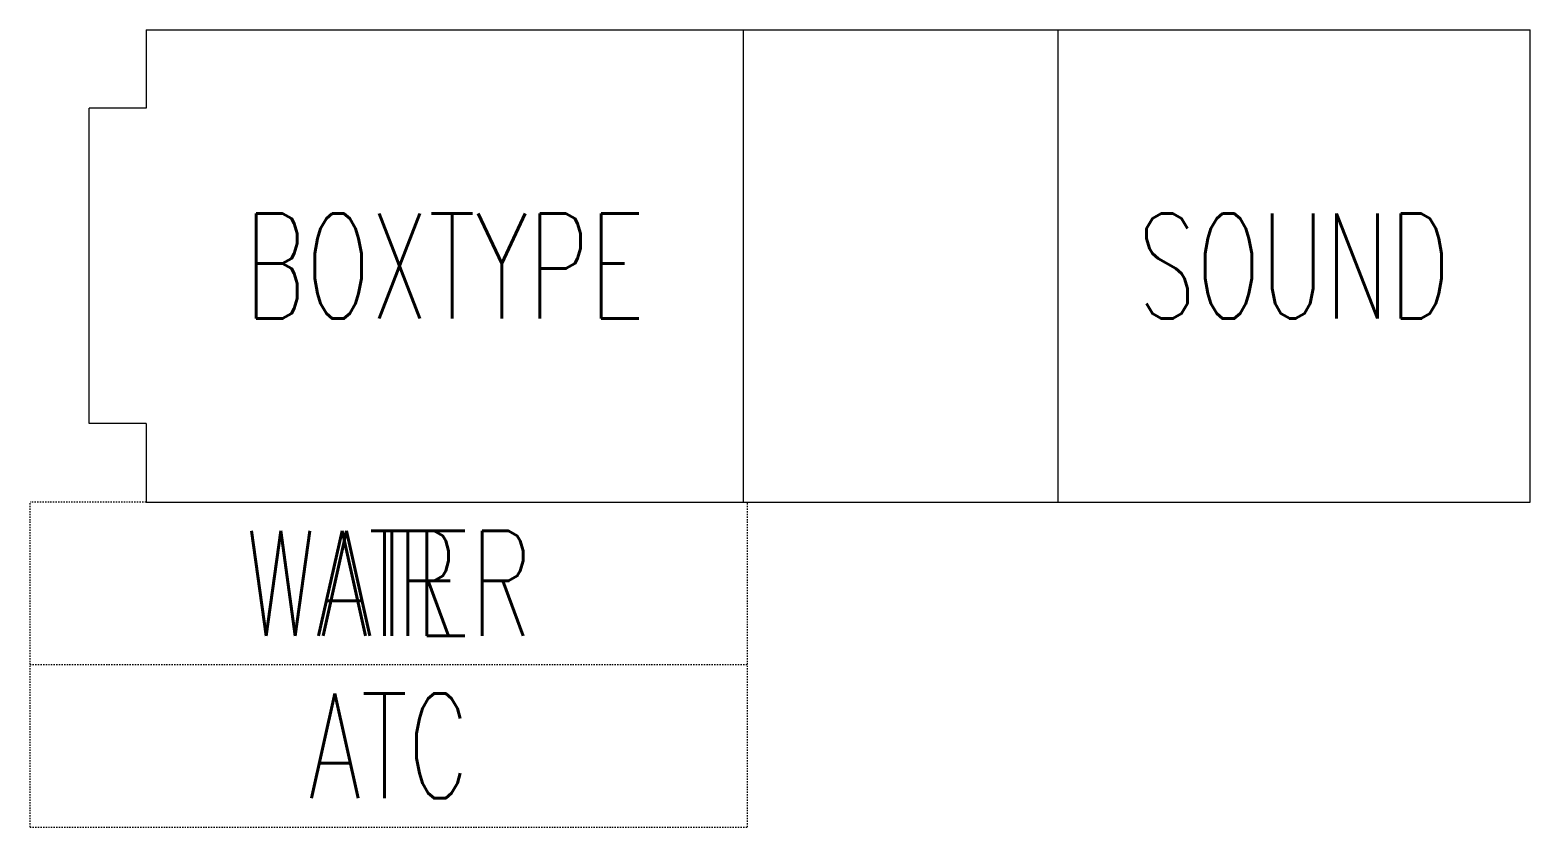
# Model space of a CAD drawing. Extents: x -5 to 110, y -43 to 18.
import ezdxf
from ezdxf.enums import TextEntityAlignment as Align

# ---------------------------------------------------------------- set-up
doc = ezdxf.new("R2010")
doc.units = 0
doc.header["$MEASUREMENT"] = 0
doc.linetypes.add('HIDDEN4', pattern=[0.09375, 0.0625, -0.03125])
doc.layers.get('0').update_dxf_attribs({"linetype": 'CONTINUOUS'})
for name, color, linetype in [('M-BLKA', 4, 'CONTINUOUS'), ('M-TRBX-AIRT', 4, 'CONTINUOUS'), ('M-TRBX-WTRT', 4, 'CONTINUOUS')]:
    doc.layers.add(name, color=color, linetype=linetype)
doc.styles.add('BRA-NRW1', font='romans.shx', dxfattribs={"width": 0.65, "height": 8})

msp = doc.modelspace()

# ---------------------------------------------------------------- linework, layer by layer
for p, q in [((4.33, 17.99), (4.33, 12.02)), ((4.33, 17.99), (9.23, 17.99)), ((9.23, 17.99), (109.92, 17.99)), ((49.92, -18.01), (49.92, 17.99)), ((73.92, -18.01), (73.92, 17.99)), ((109.92, -18.01), (109.92, 17.99)), ((0, -12.02), (0, 12.02)), ((4.33, 12.02), (0, 12.02)), ((4.33, -12.02), (0, -12.02)), ((4.33, -12.02), (4.33, -18.01)), ((4.33, -18.01), (9.02, -18.01)), ((9.02, -18.01), (109.92, -18.01))]:
    msp.add_line(p, q)
at = {"color": 11, "linetype": 'HIDDEN4'}
for p, q in [((4.33, -18.01), (-4.52, -18.01)), ((-4.52, -30.39), (-4.52, -18.01)), ((50.22, -30.39), (50.22, -18.01)), ((-4.52, -30.39), (50.22, -30.39)), ((-4.52, -42.77), (-4.52, -30.39)), ((50.22, -42.77), (50.22, -30.39)), ((-4.52, -42.77), (50.22, -42.77))]:
    msp.add_line(p, q, dxfattribs=at)

# ---------------------------------------------------------------- texts
at = {"layer": 'M-BLKA', "style": 'BRA-NRW1', "width": 0.65}
for tag, text, p in [('BOXTYPE', 'EV-5-XX', (27.12, -0.01)), ('SOUND', 'SDA-11', (91.92, -0.01)), ('ATC', '-', (22.85, -36.58))]:
    msp.add_attdef(tag, text=text, height=8, dxfattribs=at).set_placement(p, align=Align.MIDDLE_CENTER)
at = {"layer": 'M-TRBX-AIRT', "style": 'BRA-NRW1', "width": 0.65}
msp.add_attdef('AIR', text='-', height=8, dxfattribs=at).set_placement((22.85, -24.2), align=Align.MIDDLE_CENTER)
at = {"layer": 'M-TRBX-WTRT', "style": 'BRA-NRW1', "width": 0.65}
msp.add_attdef('WATER', text='-', height=8, dxfattribs=at).set_placement((22.85, -24.2), align=Align.MIDDLE_CENTER)

doc.saveas('drawing.dxf')
